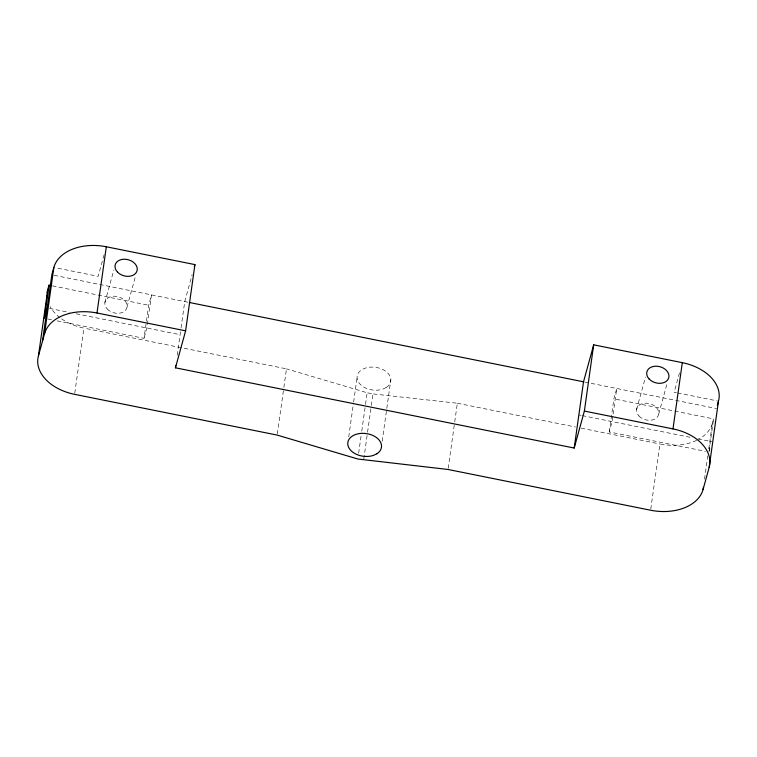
<?xml version="1.0" encoding="UTF-8"?>
<svg xmlns="http://www.w3.org/2000/svg" width="757" height="757" viewBox="0 0 757 757"><rect width="100%" height="100%" fill="white"/><g stroke="black" fill="none" stroke-linecap="round" stroke-linejoin="round"><path stroke-width="0.57" stroke-dasharray="3.79 2.84" d="M74.773 393.176L83.923 328.103A45.288 30.535 8 0 1 60.92 318.347M57.078 320.864L144.01 338.351L146.262 322.368M146.423 321.223L148.665 305.232L151.523 294.88L146.867 327.999L144.01 338.351M177.204 355.241L180.895 328.973M181.055 327.838L184.746 301.57L192.155 274.677M277.336 433.922L283.705 388.606M283.866 387.442L286.487 368.848L83.923 328.103M348.731 436.903L353.472 403.207M353.633 402.043L357.058 377.639M358.657 453.197L361.108 435.767M361.761 431.121L365.357 405.553M365.517 404.389L367.154 392.769L286.487 368.848M363.795 458.988L367.391 433.42M367.552 432.266L371.148 406.698M371.308 405.534L372.946 393.914L367.154 392.769M382.181 441.265L390.839 379.673M448.201 468.309L454.569 422.993M454.73 421.829L457.342 403.235L372.946 393.914M609.234 431.954L613.889 398.835L616.737 388.483L612.082 421.602L609.234 431.954L705.448 451.314M650.765 509.073L659.905 443.999A45.288 30.535 8 0 0 697.755 439.76M704.521 479.115L707.786 455.875M708.77 448.901L712.356 423.333L713.577 418.895L613.889 398.835M709.091 450.869L713.577 418.895M104.125 254.731L98.173 276.343L56.132 267.883M104.882 302.526L113.824 270.041M127.034 306.982L135.673 275.614M636.571 409.499L645.513 377.014M658.722 413.956L667.352 382.588M679.483 372.898L674.156 392.24L676.427 392.694M708.931 452.014L710.634 445.807M677.572 392.921L717.333 400.926M54.144 275.293L188.228 302.27M584.659 382.03L716.434 408.543M52.46 285.872L148.665 305.232M49.489 308.411L69.199 312.376M76.154 313.777L180.09 334.689M578.859 414.921L581.149 415.375M582.294 415.612L692.068 437.697M697.869 438.861L711.779 441.662M47.805 318.99L52.441 319.927M457.342 403.235L575.415 426.995M581.196 428.159L659.905 443.999M712.356 423.333A45.288 30.535 8 0 1 698.73 439.23M59.983 317.647A45.288 30.535 8 0 1 50.132 306.566M386.165 387.537L382.73 389.155A16.985 11.45 8 0 1 357.739 380.657A16.985 11.45 8 0 1 373.561 367.117L377.942 367.77A16.985 11.45 8 0 1 386.165 387.537M638.984 416.009A11.327 8.327 15.4 0 0 658.041 416.028A11.327 8.327 15.4 0 0 645.901 403.159A11.327 8.327 15.4 0 0 638.984 416.009M107.305 309.036A11.327 8.327 15.4 0 0 126.362 309.055A11.327 8.327 15.4 0 0 114.222 296.186A11.327 8.327 15.4 0 0 107.305 309.036"/><path stroke-width="1.14" d="M175.756 365.517L175.444 367.807L574.203 448.04L583.515 381.802L593.687 344.832L682.303 362.66A45.288 30.535 8 0 1 718.469 401.153L709.158 467.391L703.054 489.571A45.288 30.535 8 0 1 650.604 510.227L448.03 469.472L357.843 459.007L277.176 435.086L74.612 394.34A45.288 30.535 8 0 1 38.446 355.847L47.757 289.609L48.978 285.181L51.296 285.644M48.978 285.181L44.322 318.29L47.171 307.948M42.515 341.057L51.826 274.829L53.861 267.429A45.288 30.535 8 0 1 106.311 246.773L194.928 264.6L185.616 330.837L175.444 367.807M38.446 355.847L44.559 333.667L53.861 267.429M44.559 333.667A45.288 30.535 8 0 1 97 313.001L106.311 246.773M574.203 448.04L584.376 411.07L593.687 344.832M709.158 467.391A45.288 30.535 8 0 0 672.992 428.897L682.303 362.66M703.054 489.571L703.376 487.243M194.312 266.843L194.928 264.6M717.305 405.373L718.469 401.153M189.382 302.497L583.515 381.802M97 313.001L185.616 330.837M584.376 411.07L672.992 428.897M47.161 297.567A45.288 30.535 8 0 1 47.019 295.277M47.123 292.978A45.288 30.535 8 0 1 47.757 289.609M376.863 453.774L373.428 455.392A16.985 11.45 8 0 1 348.428 446.895A16.985 11.45 8 0 1 364.249 433.354L368.64 434.007A16.985 11.45 8 0 1 376.863 453.774M649.165 379.039A11.327 8.327 15.4 0 0 668.223 379.058A11.327 8.327 15.4 0 0 656.082 366.189A11.327 8.327 15.4 0 0 649.165 379.039M117.486 272.066A11.327 8.327 15.4 0 0 136.534 272.085A11.327 8.327 15.4 0 0 124.394 259.206A11.327 8.327 15.4 0 0 117.486 272.066"/></g></svg>
